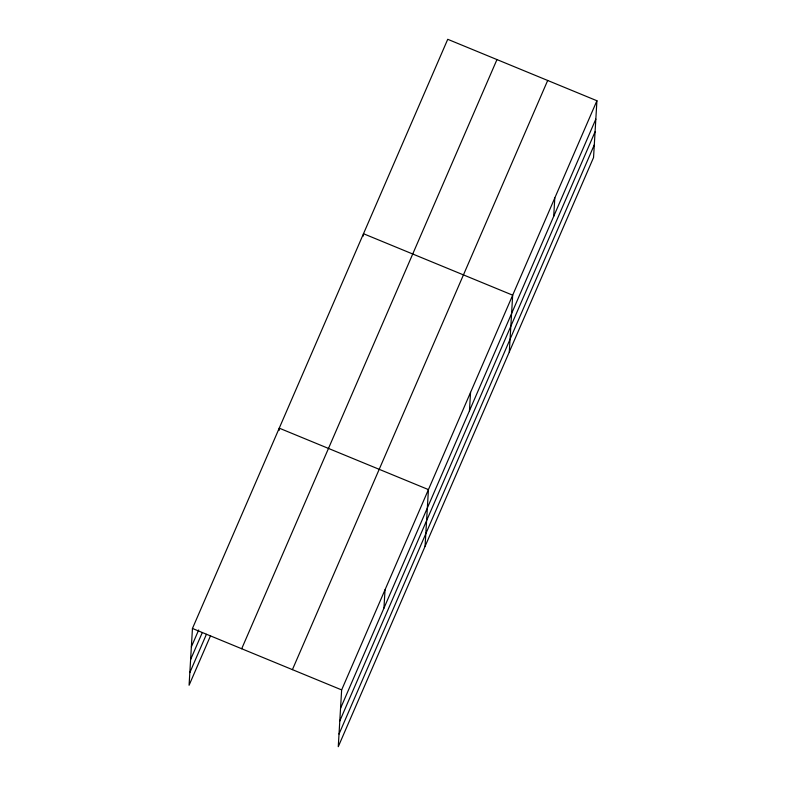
<?xml version="1.0" encoding="UTF-8"?>
<svg xmlns="http://www.w3.org/2000/svg" width="786" height="786" viewBox="0 0 786 786"><rect width="100%" height="100%" fill="white"/><g stroke="black" fill="none" stroke-linecap="round" stroke-linejoin="round"><path stroke-width="1.18" d="M596.918 100.746L341.645 689.912L338.265 746.7L593.548 157.534L596.918 100.746L447.735 39.3L192.452 628.466L189.082 685.254L210.54 635.736M279.109 430.453L279.246 428.154L428.439 489.599L425.059 546.378M363.358 236.026L363.496 233.727L512.678 295.172L509.299 351.951M383.941 608.158L385.042 589.755M469.458 410.783L470.559 392.381M553.708 216.356L554.798 197.954M191.362 646.868L198.681 629.989M190.615 659.533L202.316 632.524M189.839 672.59L206.413 634.322M241.685 648.745L496.968 59.579M292.412 669.643L547.685 80.467M340.544 708.314L595.827 119.138M339.798 720.978L595.071 131.812M339.021 734.036L594.295 144.86M192.452 628.466L341.645 689.912"/></g></svg>
